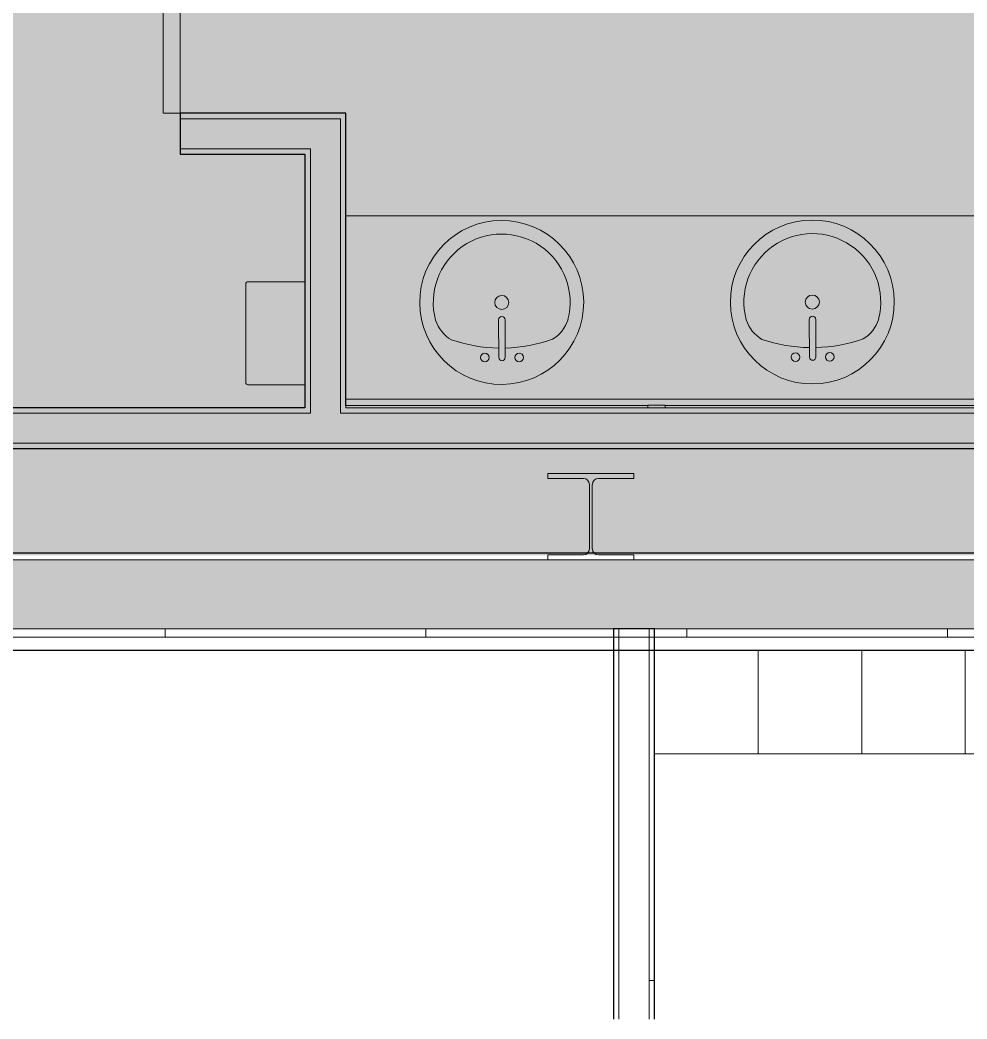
# Model space of a CAD drawing. Header units: inches. Extents: x -214893 to 4535, y -128673 to 1725.
# Drawn here: x 829.2 to 939, y -741.7 to -625.9 of the extents above; entities that cross this region are included whole.
import ezdxf

# ---------------------------------------------------------------- set-up
doc = ezdxf.new("R2010")
doc.units = ezdxf.units.IN
doc.header["$MEASUREMENT"] = 0
for name, color, linetype, lineweight in [('A-DETL-GENF', 92, 'Continuous', 9), ('A-DOOR', 31, 'Continuous', 9), ('A-WALL', 113, 'Continuous', 9), ('A-WALL-PATT', 111, 'Continuous', 25), ('I-FURN', 30, 'Continuous', 9), ('I-WALL', 2, 'Continuous', 9), ('L-SITE-WALL', 31, 'Continuous', 9), ('P-SANR-FIXT', 6, 'Continuous', 9), ('Q-CASE', 31, 'Continuous', 9), ('Q-SPCQ', 91, 'Continuous', 9), ('S-COLS', 52, 'Continuous', 9)]:
    doc.layers.add(name, color=color, linetype=linetype, lineweight=lineweight)
pattern_1 = [(0, (0, 0), (81.92, 20.48), [3.379, -58.061, 3.379, -58.061, -327.68]), (0, (0, 0), (81.92, 20.48), [-122.88, 3.379, -119.501, 3.379, -58.061, -143.36]), (0, (0, 0), (81.92, 20.48), [-307.2, 3.379, -37.581, 3.379, -99.021]), (120, (30.72, 10.24), (-58.6962, 60.7048), [3.379, -58.061, 3.379, -58.061, -327.68]), (120, (30.72, 10.24), (-58.6962, 60.7048), [-122.88, 3.379, -119.501, 3.379, -58.061, -143.36]), (120, (30.72, 10.24), (-58.6962, 60.7048), [-307.2, 3.379, -37.581, 3.379, -99.021]), (240, (40.96, 51.2), (-23.2238, -81.1848), [3.379, -58.061, 3.379, -58.061, -327.68]), (240, (40.96, 51.2), (-23.2238, -81.1848), [-122.88, 3.379, -119.501, 3.379, -58.061, -143.36]), (240, (40.96, 51.2), (-23.2238, -81.1848), [-307.2, 3.379, -37.581, 3.379, -99.021])]

# ---------------------------------------------------------------- blocks, each defined once
blk = doc.blocks.new('Open Source Metal Building_Exterior_rvt-1-Floor Plan - Warehouse')
at = {"layer": 'A-WALL-PATT', "lineweight": 9}
h = blk.add_hatch(dxfattribs=at)
h.set_pattern_fill('FP_2', color=8, style=0, pattern_type=2)
h.set_pattern_definition([(161.57, (1.28, 1.28), (-10.2404037, -0.0005683), [0, -72.858, 8.09, 0]), (18.43, (-1.28, 1.28), (-10.2404037, 0.0005683), [0, -72.858, 8.09, 0]), (108.43, (1.28, 1.28), (5.118465, -25.601926), [24.282, -56.666]), (71.57, (-1.28, 1.28), (5.118465, 25.601926), [24.282, -56.666])])
h.paths.add_polyline_path([(-2103.12, -696.46), (385.56, -696.46), (385.56, -688.46), (-2103.12, -688.46)], flags=0)
h.paths.add_polyline_path([(2852.17, -696.46), (4519.44, -696.46), (4519.44, -688.46), (1644.4, -688.46), (1644.4, -696.46), (2310.62, -696.46)], flags=0)
h.paths.add_polyline_path([(421.56, -696.46), (1138.4, -696.46), (1138.4, -688.46), (421.56, -688.46)], flags=0)
h.paths.add_polyline_path([(1608.4, -696.46), (1608.4, -688.46), (1540.94, -688.46), (1540.94, -696.46)], flags=0)
h.paths.add_polyline_path([(1227.52, -696.46), (1234.94, -696.46), (1234.94, -688.46), (1174.4, -688.46), (1174.4, -696.46)], flags=0)
h = blk.add_hatch(dxfattribs=at)
h.set_pattern_fill('FP_3', style=0, pattern_type=2)
h.set_pattern_definition([(0, (0, 0), (0, 30.216), []), (90, (0, 0), (-30.216, 2e-15), [])])
h.paths.add_polyline_path([(2852.17, -697.46), (4520.44, -697.46), (4520.44, -696.46), (2042.31, -696.46), (2042.31, -697.46), (2310.62, -697.46)], flags=0)
h.paths.add_polyline_path([(1608.4, -697.46), (1608.4, -696.46), (1589.15, -696.46), (1589.15, -697.46)], flags=0)
h.paths.add_polyline_path([(1749.94, -696.46), (1753.78, -697.46), (2034.31, -697.46), (2034.31, -696.46), (1752.14, -696.46)], flags=0)
h.paths.add_polyline_path([(1644.4, -697.46), (1749.94, -697.46), (1749.94, -696.46), (1644.4, -696.46)], flags=0)
h.paths.add_polyline_path([(1540.94, -697.46), (1585.65, -697.46), (1585.65, -696.46), (1540.94, -696.46)], flags=0)
h.paths.add_polyline_path([(1227.52, -697.46), (1234.94, -697.46), (1234.94, -696.46), (1185.78, -696.46), (1185.78, -697.46)], flags=0)
h.paths.add_polyline_path([(1181.03, -697.46), (1181.03, -696.46), (1174.4, -696.46), (1174.4, -697.46)], flags=0)
h.paths.add_polyline_path([(898.65, -697.46), (898.65, -696.46), (626.94, -696.46), (626.94, -697.46), (889.05, -697.46)], flags=0)
h.paths.add_polyline_path([(902.15, -697.46), (1138.4, -697.46), (1138.4, -696.46), (902.15, -696.46), (902.15, -696.79)], flags=0)
h.paths.add_polyline_path([(421.56, -697.46), (623.44, -697.46), (623.44, -696.46), (421.56, -696.46)], flags=0)
h.paths.add_polyline_path([(367.94, -697.46), (370.44, -697.46), (370.44, -696.46), (-2111.12, -696.46), (-2111.12, -697.46), (279.8, -697.46)], flags=0)
h.paths.add_polyline_path([(379.19, -697.46), (385.56, -697.46), (385.56, -696.46), (378.44, -696.46), (378.44, -697.46)], flags=0)
at = {"layer": 'A-WALL', "color": 7}
for p, q in [((1138.4, -688.46), (421.56, -688.46)), ((1138.4, -696.46), (421.56, -696.46)), ((1138.4, -697.46), (421.56, -697.46))]:
    blk.add_line(p, q, dxfattribs=at)
at = {"layer": 'L-SITE-WALL', "color": 250, "lineweight": 25}
for p, q in [((1138.4, -687.71), (421.56, -687.71)), ((421.56, -698.96), (1138.4, -698.96))]:
    blk.add_line(p, q, dxfattribs=at)
at = {"layer": 'S-COLS', "color": 50, "lineweight": 15}
for p, q in [((900.39, -678.48), (890.39, -678.48)), ((890.39, -678.48), (890.39, -679.04)), ((900.39, -679.04), (900.39, -678.48)), ((890.39, -679.04), (894.53, -679.04)), ((895.23, -679.73), (895.23, -687.21)), ((895.56, -687.21), (895.56, -679.73)), ((896.26, -679.04), (900.39, -679.04)), ((894.53, -687.9), (890.39, -687.9)), ((890.39, -687.9), (890.39, -688.46)), ((890.39, -688.46), (900.39, -688.46)), ((900.39, -687.9), (896.26, -687.9)), ((900.39, -688.46), (900.39, -687.9))]:
    blk.add_line(p, q, dxfattribs=at)
for centre, start, end in [((894.53, -679.73), 0, 90), ((896.26, -679.73), 90, 180), ((894.53, -687.21), 270, 0), ((896.26, -687.21), 180, 270)]:
    blk.add_arc(centre, 0.691, start, end, dxfattribs=at)
blk = doc.blocks.new('Locker-Double Stacked - 12_ x 12_-492435-Floor Plan - Warehouse')
at = {"layer": 'I-FURN'}
for p, q in [((6, 6), (-6, 6)), ((-6, 6), (-6, -6)), ((6, -6), (6, 6)), ((-6, -6), (6, -6))]:
    blk.add_line(p, q, dxfattribs=at)
blk = doc.blocks.new('Sink Vanity-Round - 19_ x 19_-595517-Floor Plan - Warehouse')
at = {"layer": 'P-SANR-FIXT'}
for p, q in [((3.43, 9.73), (3.43, 5.36)), ((4.18, 9.73), (4.18, 5.36))]:
    blk.add_line(p, q, dxfattribs=at)
for centre, radius, start, end in [((3.81, 3.35), 9.5, 90, 270), ((3.81, 3.35), 9.5, 270, 90), ((1.81, 9.73), 0.5, 360, 180), ((1.81, 9.73), 0.5, 180, 360), ((3.81, 9.73), 0.375, 360, 180), ((5.81, 9.73), 0.5, 360, 180), ((5.81, 9.73), 0.5, 180, 360), ((3.81, -9.17), 17.81, 91.2067, 109.2086), ((3.81, -9.17), 17.81, 70.7914, 88.7933), ((0.05, 4.11), 4.12, 120.7927, 162.1904), ((7.56, 4.11), 4.12, 17.8096, 59.2073), ((3.81, 3.35), 7.93, 165.3071, 14.6929), ((3.81, 5.36), 0.375, 180, 360), ((3.81, 3.35), 0.813, 360, 180), ((3.81, 3.35), 0.813, 180, 360)]:
    blk.add_arc(centre, radius, start, end, dxfattribs=at)
blk = doc.blocks.new('Bradley-Washroom_Accessories-Mirrors-747_Standard - 60_ x 36_ _ BradEX 2-663032-Floor Plan - Warehouse')
at = {"layer": 'Q-SPCQ'}
for p, q in [((867.01, -670.59), (902.01, -670.59)), ((867.01, -670.59), (867.01, -670.84)), ((902.01, -670.84), (867.01, -670.84)), ((902.01, -670.84), (902.01, -670.55)), ((904.01, -670.55), (902.01, -670.55)), ((904.01, -670.84), (902.01, -670.84)), ((904.01, -670.55), (904.01, -670.84)), ((904.01, -670.59), (974.01, -670.59)), ((974.01, -670.84), (904.01, -670.84))]:
    blk.add_line(p, q, dxfattribs=at)
blk = doc.blocks.new('Hand_Dryer-Excel_Dryer-XLERATOR_Unit - Not a Type - Load Type Catalog-663199-Floor Plan - Warehouse')
at = {"layer": 'Q-SPCQ'}
for p, q in [((855.39, -667.93), (855.39, -656.49)), ((855.66, -656.24), (862.26, -656.24)), ((862.26, -668.18), (855.66, -668.18))]:
    blk.add_line(p, q, dxfattribs=at)
for centre, start, end in [((855.64, -656.49), 85.9748, 180), ((855.64, -667.93), 180, 274.0252)]:
    blk.add_arc(centre, 0.251, start, end, dxfattribs=at)
blk = doc.blocks.new('Double-Flush - 68_ x 80_-701900-Floor Plan - Warehouse')
at = {"layer": 'A-DOOR', "lineweight": 13}
for p, q in [((-34, 36.38), (-32, 36.38)), ((-34, 2.38), (-34, 36.38)), ((-32, 2.38), (-32, 36.38)), ((32, 2.38), (32, 36.32)), ((34, 2.38), (34, 36.38)), ((-34, 2.38), (-32, 2.38)), ((34, 2.38), (32, 2.38))]:
    blk.add_line(p, q, dxfattribs=at)
at = {"layer": 'A-DOOR'}
for centre, start, end in [((-34, 2.38), 0, 90), ((34, 2.38), 90, 180)]:
    blk.add_arc(centre, 34, start, end, dxfattribs=at)
blk = doc.blocks.new('Counter Top1 - 24_ Depth-699709-Floor Plan - Warehouse')
at = {"layer": 'Q-CASE'}
for p, q in [((96.33, -0.75), (-47.26, -0.75)), ((-47.26, -22), (96.33, -22))]:
    blk.add_line(p, q, dxfattribs=at)

msp = doc.modelspace()

# ---------------------------------------------------------------- hatches: boundary and pattern name
at = {"layer": 'A-DETL-GENF'}
h = msp.add_hatch(color=7, dxfattribs=at)
h.paths.add_polyline_path([(3555.26, -687.96), (4511.44, -687.96), (4511.44, 1701.04), (-2108, 1701.04), (-2108, -687.96), (2852.17, -687.96)], flags=0)
h.paths.add_polyline_path([(-1744.12, -329.46), (-1744.12, -329.46), (-1744.12, -325.96)], flags=0)
at = {"layer": 'A-WALL-PATT', "lineweight": 9}
h = msp.add_hatch(dxfattribs=at)
h.set_pattern_fill('FP_1', color=256, style=0, pattern_type=2)
h.set_pattern_definition(pattern_1)
h.paths.add_polyline_path([(898.65, -741.71), (898.65, -698.96), (898.03, -698.96), (898.03, -741.71)], flags=0)
h = msp.add_hatch(dxfattribs=at)
h.set_pattern_fill('FP_1', color=256, style=0, pattern_type=2)
h.set_pattern_definition(pattern_1)
h.paths.add_polyline_path([(902.78, -741.71), (902.78, -698.96), (902.15, -698.96), (902.15, -741.71)], flags=0)

# ---------------------------------------------------------------- linework, layer by layer
at = {"layer": 'A-WALL'}
for p, q in [((847.81, -637.34), (866.39, -637.34)), ((866.39, -637.34), (866.39, -671.46)), ((847.81, -640.84), (862.89, -640.84)), ((862.89, -640.84), (862.89, -671.46)), ((764.73, -671.46), (862.89, -671.46)), ((866.39, -671.46), (1011.23, -671.46)), ((764.73, -674.96), (1020.76, -674.96)), ((898.65, -741.71), (898.65, -696.46)), ((902.15, -741.71), (902.15, -696.46))]:
    msp.add_line(p, q, dxfattribs=at)
at = {"layer": 'I-WALL', "lineweight": 25}
for p, q in [((867.01, -636.71), (847.81, -636.71)), ((847.81, -636.71), (847.81, -641.46)), ((867.01, -670.59), (867.01, -636.71)), ((847.81, -641.46), (862.26, -641.46)), ((862.26, -641.46), (862.26, -670.84)), ((862.26, -670.84), (765.36, -670.84)), ((765.36, -675.59), (1020.76, -675.59)), ((898.03, -696.46), (898.03, -741.71)), ((902.78, -696.46), (898.03, -696.46)), ((902.78, -741.71), (902.78, -696.46))]:
    msp.add_line(p, q, dxfattribs=at)

# ---------------------------------------------------------------- block references
at = {"lineweight": 5}
msp.add_blockref('Open Source Metal Building_Exterior_rvt-1-Floor Plan - Warehouse', (0, 0), dxfattribs=at)
at = {"layer": 'A-DOOR'}
msp.add_blockref('Double-Flush - 68_ x 80_-701900-Floor Plan - Warehouse', (813.81, -639.09), dxfattribs=at)
at = {"layer": 'I-FURN', "rotation": 180}
for p in [(908.78, -704.96), (920.78, -704.96), (932.78, -704.96), (944.78, -704.96)]:
    msp.add_blockref('Locker-Double Stacked - 12_ x 12_-492435-Floor Plan - Warehouse', p, dxfattribs=at)
at = {"layer": 'P-SANR-FIXT', "rotation": 180.3257811056039}
for p in [(888.85, -655.27), (924.85, -655.22)]:
    msp.add_blockref('Sink Vanity-Round - 19_ x 19_-595517-Floor Plan - Warehouse', p, dxfattribs=at)
at = {"layer": 'Q-CASE', "rotation": 180}
msp.add_blockref('Counter Top1 - 24_ Depth-699709-Floor Plan - Warehouse', (963.35, -670.59), dxfattribs=at)
at = {"layer": 'Q-SPCQ'}
for name in ['Hand_Dryer-Excel_Dryer-XLERATOR_Unit - Not a Type - Load Type Catalog-663199-Floor Plan - Warehouse', 'Bradley-Washroom_Accessories-Mirrors-747_Standard - 60_ x 36_ _ BradEX 2-663032-Floor Plan - Warehouse']:
    msp.add_blockref(name, (0, 0), dxfattribs=at)

doc.saveas('drawing.dxf')
